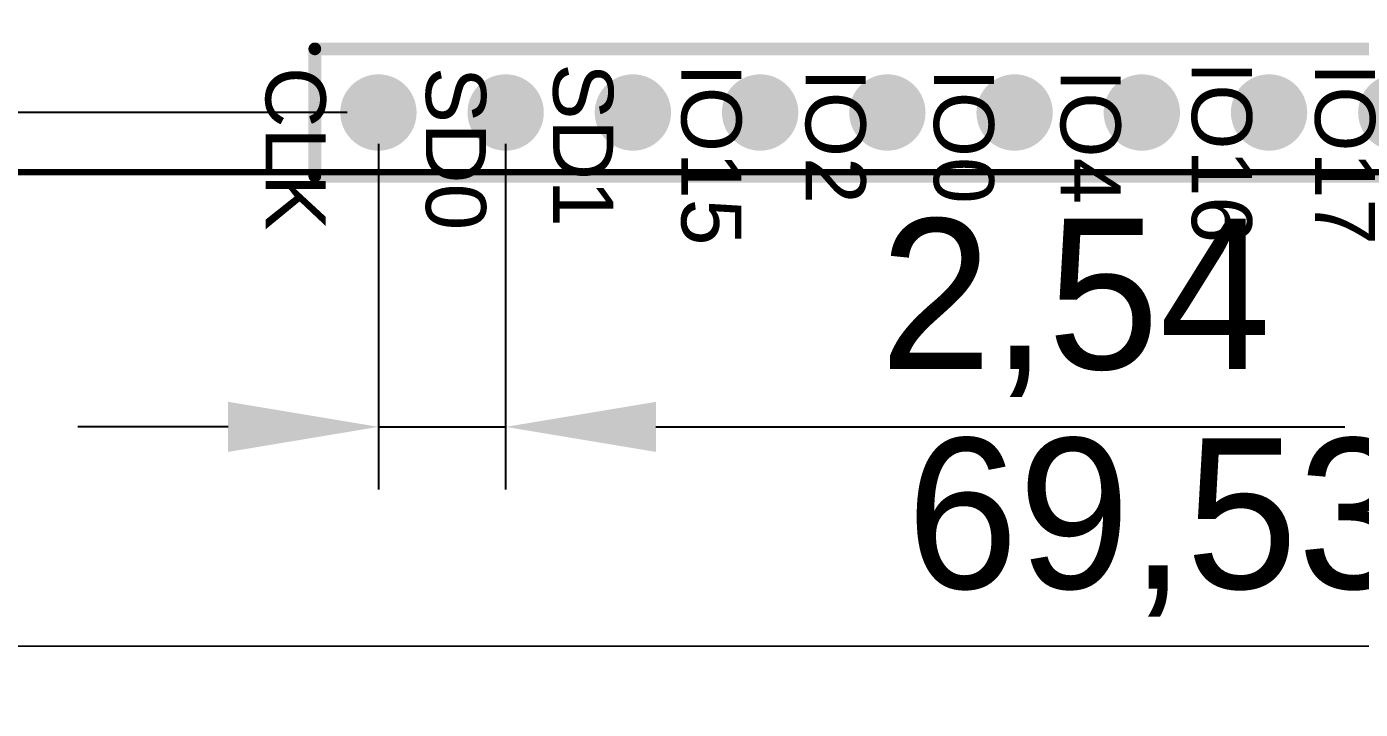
# Model space of a CAD drawing. Header units: millimetres. Extents: x -22 to 102, y -3 to 66.
# Drawn here: x 20.43 to 47.05, y -2.72 to 10.9 of the extents above; entities that cross this region are included whole.
import ezdxf

# ---------------------------------------------------------------- set-up
doc = ezdxf.new("R2010")
doc.units = ezdxf.units.MM
for name, color, linetype in [('KeepOutLayer', 6, 'Continuous'), ('MultiLayer', 9, 'Continuous'), ('PadHoleLayer', 156, 'Continuous'), ('TopOverlay', 2, 'Continuous')]:
    doc.layers.add(name, color=color, linetype=linetype)
doc.styles.add('Arial', font='arial.ttf', dxfattribs={"height": 0.2})
doc.dimstyles.new('ISO-25', dxfattribs={"dimtxt": 3, "dimasz": 3, "dimexe": 1.25, "dimexo": 0.625, "dimtad": 1, "dimtxsty": 'Standard', "dimcen": 2.5, "dimclrd": 3, "dimclre": 3, "dimclrt": 3, "dimadec": 0, "dimazin": 0, "dimtfac": 1, "dimtmove": 0, "dimatfit": 3, "dimfxl": 1, "dimarcsym": 0})

# ---------------------------------------------------------------- blocks, each defined once
blk = doc.blocks.new('HDR_TH_19P_P2_54_V_M_54')
at = {"layer": 'MultiLayer'}
h = blk.add_hatch(color=9, dxfattribs=at)
edge = h.paths.add_edge_path()
edge.add_arc((2.54, 0), 0.762, 0, 360)
h = blk.add_hatch(color=9, dxfattribs=at)
edge = h.paths.add_edge_path()
edge.add_arc((5.08, 0), 0.762, 0, 360)
h = blk.add_hatch(color=9, dxfattribs=at)
edge = h.paths.add_edge_path()
edge.add_arc((7.62, 0), 0.762, 0, 360)
h = blk.add_hatch(color=9, dxfattribs=at)
edge = h.paths.add_edge_path()
edge.add_arc((10.16, 0), 0.762, 0, 360)
h = blk.add_hatch(color=9, dxfattribs=at)
edge = h.paths.add_edge_path()
edge.add_arc((12.7, 0), 0.762, 0, 360)
h = blk.add_hatch(color=9, dxfattribs=at)
edge = h.paths.add_edge_path()
edge.add_arc((15.24, 0), 0.762, 0, 360)
h = blk.add_hatch(color=9, dxfattribs=at)
edge = h.paths.add_edge_path()
edge.add_arc((17.78, 0), 0.762, 0, 360)
h = blk.add_hatch(color=9, dxfattribs=at)
edge = h.paths.add_edge_path()
edge.add_arc((20.32, 0), 0.762, 0, 360)
h = blk.add_hatch(color=9, dxfattribs=at)
edge = h.paths.add_edge_path()
edge.add_arc((22.86, 0), 0.762, 0, 360)
at = {"layer": 'PadHoleLayer'}
h = blk.add_hatch(color=156, dxfattribs=at)
edge = h.paths.add_edge_path()
edge.add_arc((5.08, 0), 0.525, 0, 360)
h = blk.add_hatch(color=156, dxfattribs=at)
edge = h.paths.add_edge_path()
edge.add_arc((7.62, 0), 0.525, 0, 360)
h = blk.add_hatch(color=156, dxfattribs=at)
edge = h.paths.add_edge_path()
edge.add_arc((10.16, 0), 0.525, 0, 360)
h = blk.add_hatch(color=156, dxfattribs=at)
edge = h.paths.add_edge_path()
edge.add_arc((12.7, 0), 0.525, 0, 360)
h = blk.add_hatch(color=156, dxfattribs=at)
edge = h.paths.add_edge_path()
edge.add_arc((15.24, 0), 0.525, 0, 360)
h = blk.add_hatch(color=156, dxfattribs=at)
edge = h.paths.add_edge_path()
edge.add_arc((17.78, 0), 0.525, 0, 360)
h = blk.add_hatch(color=156, dxfattribs=at)
edge = h.paths.add_edge_path()
edge.add_arc((20.32, 0), 0.525, 0, 360)
h = blk.add_hatch(color=156, dxfattribs=at)
edge = h.paths.add_edge_path()
edge.add_arc((22.86, 0), 0.525, 0, 360)
at = {"layer": 'TopOverlay', "const_width": 0.254}
for points in [[(24.13, 1.27), (-24.13, 1.27)], [(24.13, 1.27), (24.13, -1.27)], [(24.13, -1.27), (-24.13, -1.27)]]:
    blk.add_lwpolyline(points, dxfattribs=at)
at = {"layer": 'TopOverlay', "const_width": 0.127}
for points in [[(24.0665, 1.27, 1), (24.1935, 1.27, 1)], [(24.0665, 1.27, 1), (24.1935, 1.27, 1)], [(24.0665, -1.27, 1), (24.1935, -1.27, 1)], [(24.0665, -1.27, 1), (24.1935, -1.27, 1)]]:
    blk.add_lwpolyline(points, format="xyb", close=True, dxfattribs=at)
blk = doc.blocks.new('*D128')
at = {"layer": 'Defpoints', "color": 0}
for p in [(8.25, 10), (77.779, 9.987), (8.248, -1.458)]:
    blk.add_point(p, dxfattribs=at)
at = {"layer": 'PadHoleLayer', "color": 3, "lineweight": -2}
for p, q in [((8.25, 9.375), (8.248, -2.708)), ((77.779, 9.362), (77.777, -2.721)), ((74.777, -1.47), (11.248, -1.459))]:
    blk.add_line(p, q, dxfattribs=at)
at = {"layer": 'PadHoleLayer', "color": 3}
for points in [[(11.248, -0.959), (11.248, -1.959), (8.248, -1.458)], [(74.777, -0.97), (74.777, -1.97), (77.777, -1.471)]]:
    blk.add_solid(points, dxfattribs=at)
at = {"layer": 'PadHoleLayer', "color": 3, "insert": (43.013, 0.91), "char_height": 3, "attachment_point": 5, "rotation": 359.9896}
blk.add_mtext('69,53', dxfattribs=at)
blk = doc.blocks.new('*D133')
at = {"layer": 'Defpoints', "color": 0}
for p in [(27.452, 35.7), (0.481, 9.19), (27.452, 9.19)]:
    blk.add_point(p, dxfattribs=at)
at = {"layer": 'PadHoleLayer', "color": 3, "lineweight": -2}
for p, q in [((26.827, 35.7), (-0.769, 35.7)), ((0.481, 32.7), (0.481, 12.19)), ((26.827, 9.19), (-0.769, 9.19))]:
    blk.add_line(p, q, dxfattribs=at)
at = {"layer": 'PadHoleLayer', "color": 3}
for points in [[(-0.019, 32.7), (0.981, 32.7), (0.481, 35.7)], [(-0.019, 12.19), (0.981, 12.19), (0.481, 9.19)]]:
    blk.add_solid(points, dxfattribs=at)
at = {"layer": 'PadHoleLayer', "color": 3, "insert": (-1.894, 22.445), "char_height": 3, "attachment_point": 5, "rotation": 90}
blk.add_mtext('26,51', dxfattribs=at)
blk = doc.blocks.new('*D134')
at = {"layer": 'Defpoints', "color": 0}
for p in [(27.452, 9.19), (29.992, 9.19), (29.992, 2.916)]:
    blk.add_point(p, dxfattribs=at)
at = {"layer": 'PadHoleLayer', "color": 3, "lineweight": -2}
for p, q in [((27.452, 8.565), (27.452, 1.666)), ((29.992, 8.565), (29.992, 1.666)), ((24.452, 2.916), (21.452, 2.916)), ((27.452, 2.916), (29.992, 2.916)), ((32.992, 2.916), (46.742, 2.916))]:
    blk.add_line(p, q, dxfattribs=at)
at = {"layer": 'PadHoleLayer', "color": 3}
for points in [[(24.452, 3.416), (24.452, 2.416), (27.452, 2.916)], [(32.992, 3.416), (32.992, 2.416), (29.992, 2.916)]]:
    blk.add_solid(points, dxfattribs=at)
at = {"layer": 'PadHoleLayer', "color": 3, "insert": (41.367, 5.291), "char_height": 3, "attachment_point": 5}
blk.add_mtext('2,54', dxfattribs=at)

msp = doc.modelspace()

# ---------------------------------------------------------------- linework, layer by layer
at = {"layer": 'KeepOutLayer', "const_width": 0.127}
msp.add_lwpolyline([(8.286, 8), (79, 8)], dxfattribs=at)

# ---------------------------------------------------------------- block references
at = {"rotation": 180}
msp.add_blockref('HDR_TH_19P_P2_54_V_M_54', (50.312, 9.19), dxfattribs=at)

# ---------------------------------------------------------------- texts
at = {"layer": 'TopOverlay', "style": 'Arial'}
for s, p in [('CLK', (25.2, 10.1)), ('SD0', (28.4, 10.1)), ('SD1', (30.94, 10.17)), ('IO15', (33.5, 10.17)), ('IO2', (35.98, 10.07)), ('IO0', (38.54, 10.07)), ('IO4', (41.07, 10.06)), ('IO16', (43.69, 10.22)), ('IO17', (46.15, 10.18))]:
    msp.add_text(s, height=1.2, rotation=270, dxfattribs=at).set_placement(p)

# ---------------------------------------------------------------- dimensions: what is measured, and where the dimension line sits
at = {"layer": 'PadHoleLayer'}
dim = msp.add_linear_dim(base=(0.481, 9.19), p1=(27.452, 35.7), p2=(27.452, 9.19), angle=90, dimstyle='ISO-25', dxfattribs=at)
dim.commit()
dim.dimension.update_dxf_attribs({"geometry": '*D133', "text_midpoint": (-1.894, 22.445)})
dim = msp.add_aligned_dim(p1=(77.779, 9.987), p2=(8.25, 10), distance=11.458, dimstyle='ISO-25', dxfattribs=at)
dim.commit()
dim.dimension.update_dxf_attribs({"geometry": '*D128', "text_midpoint": (43.013, 0.91)})
dim = msp.add_linear_dim(base=(29.992, 2.916), p1=(27.452, 9.19), p2=(29.992, 9.19), dimstyle='ISO-25', dxfattribs=at)
dim.commit()
dim.dimension.update_dxf_attribs({"geometry": '*D134', "text_midpoint": (41.367, 5.291)})

doc.saveas('drawing.dxf')
